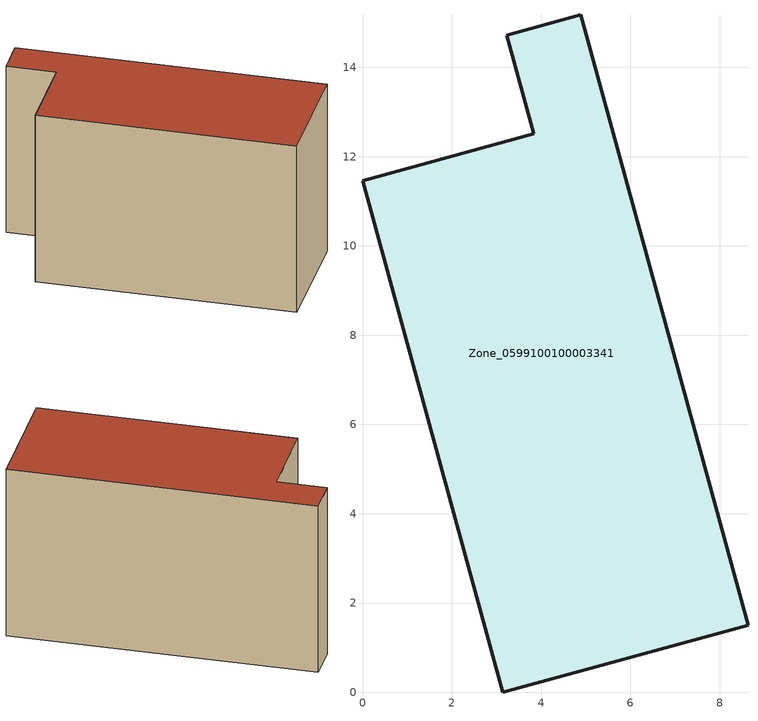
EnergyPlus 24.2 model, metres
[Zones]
Zone_0599100100003341
 floor ground (C_G): 8.64,1.51 3.14,0 0,11.46 3.84,12.51 3.23,14.72 4.89,15.18 z0
 wall outside (C_F): 3.14,0 8.64,1.51 4.89,15.18 3.23,14.72 3.84,12.51 0,11.46 3.14,0 z0:8.44
 roof outside (C_R): 0,11.46 3.14,0 8.64,1.51 4.89,15.18 3.23,14.72 3.84,12.51 z8.44
[BUILDING]
Pand.0599100100003341: North Axis=0; Terrain=City; Loads Convergence Tolerance Value=0.04; Temperature Convergence Tolerance Value=0.4; Solar Distribution=FullExterior; Maximum Number of Warmup Days=25; Minimum Number of Warmup Days=1
[Site:Location]
Rotterdam.The.Hague.AP_ZH_NLD Design_Conditions: Latitude=51.96; Longitude=4.45; Time Zone=1; Elevation=-4.5
[SITE:GROUNDTEMPERATURE:BUILDINGSURFACE]
18, 18, 18, 18, 18, 18, 18, 18, 18, 18, 18, 18
[MATERIAL] Thermal Absorptance=0.9; Solar Absorptance=0.7; Visible Absorptance=0.7
Name | Roughness | Thickness | Conductivity | Density | Specific Heat
G.TI.2006-2014 | MediumSmooth | 0.15 | 0.06 | 540 | 1210
F.TI.2006-2014 | Rough | 0.3 | 0.12 | 1920 | 840
R.TI.2006-2014 | MediumRough | 0.2 | 0.08 | 1500 | 1000
[CONSTRUCTION]
C_G: G.TI.2006-2014
C_F: F.TI.2006-2014
C_R: R.TI.2006-2014
[ZONE]
Zone_0599100100003341: Type=1; Multiplier=1; Ceiling Height=Autocalculate; Volume=Autocalculate; Floor Area=autocalculate; Part of Total Floor Area=Yes
[ZONEINFILTRATION:DESIGNFLOWRATE]
Infil_Zone_0599100100003341: Zone or ZoneList or Space or SpaceList=Zone_0599100100003341; Schedule=AlwaysOn; Design Flow Rate Calculation Method=Flow/Area; Flow Rate per Floor Area=0.0015; Constant Term Coefficient=1; Temperature Term Coefficient=0; Velocity Term Coefficient=0; Velocity Squared Term Coefficient=0
[HVACTEMPLATE:ZONE:IDEALLOADSAIRSYSTEM]
Zone_0599100100003341: Maximum Heating Supply Air Temperature=50; Minimum Cooling Supply Air Temperature=13; Maximum Heating Supply Air Humidity Ratio=0.0156; Minimum Cooling Supply Air Humidity Ratio=0.0077; Heating Limit=NoLimit; Cooling Limit=NoLimit; Dehumidification Control Type=ConstantSensibleHeatRatio; Cooling Sensible Heat Ratio=0.7; Dehumidification Setpoint=60; Humidification Control Type=None; Humidification Setpoint=30; Outdoor Air Method=None; Outdoor Air Flow Rate per Person=0.00944; Outdoor Air Flow Rate per Zone Floor Area=0; Outdoor Air Flow Rate per Zone=0; Demand Controlled Ventilation Type=None; Outdoor Air Economizer Type=NoEconomizer; Heat Recovery Type=None; Sensible Heat Recovery Effectiveness=0.7; Latent Heat Recovery Effectiveness=0.65
[ZONECONTROL:THERMOSTAT]
ThermostatControl_Zone_0599100100003341: Zone or ZoneList=Zone_0599100100003341; Control Type Schedule=DualSetpointControlType; Control 1=Thermostat_Zone_0599100100003341; Temperature Difference Between Cutout And Setpoint=0
[THERMOSTATSETPOINT:DUALSETPOINT]
Thermostat_Zone_0599100100003341: Heating Setpoint Temperature Schedule=HeatingSetpoint_Zone_0599100100003341; Cooling Setpoint Temperature Schedule=CoolingSetpoint_Zone_0599100100003341
[SCHEDULE:COMPACT]
HeatingSetpoint_Zone_0599100100003341: Through: 12/31, For: AllDays, Until: 24:00, 21
CoolingSetpoint_Zone_0599100100003341: Through: 12/31, For: AllDays, Until: 24:00, 24
DualSetpointControlType: Through: 12/31, For: AllDays, Until: 24:00, 4
AlwaysOn: Through: 12/31, For: AllDays, Until: 24:00, 1
